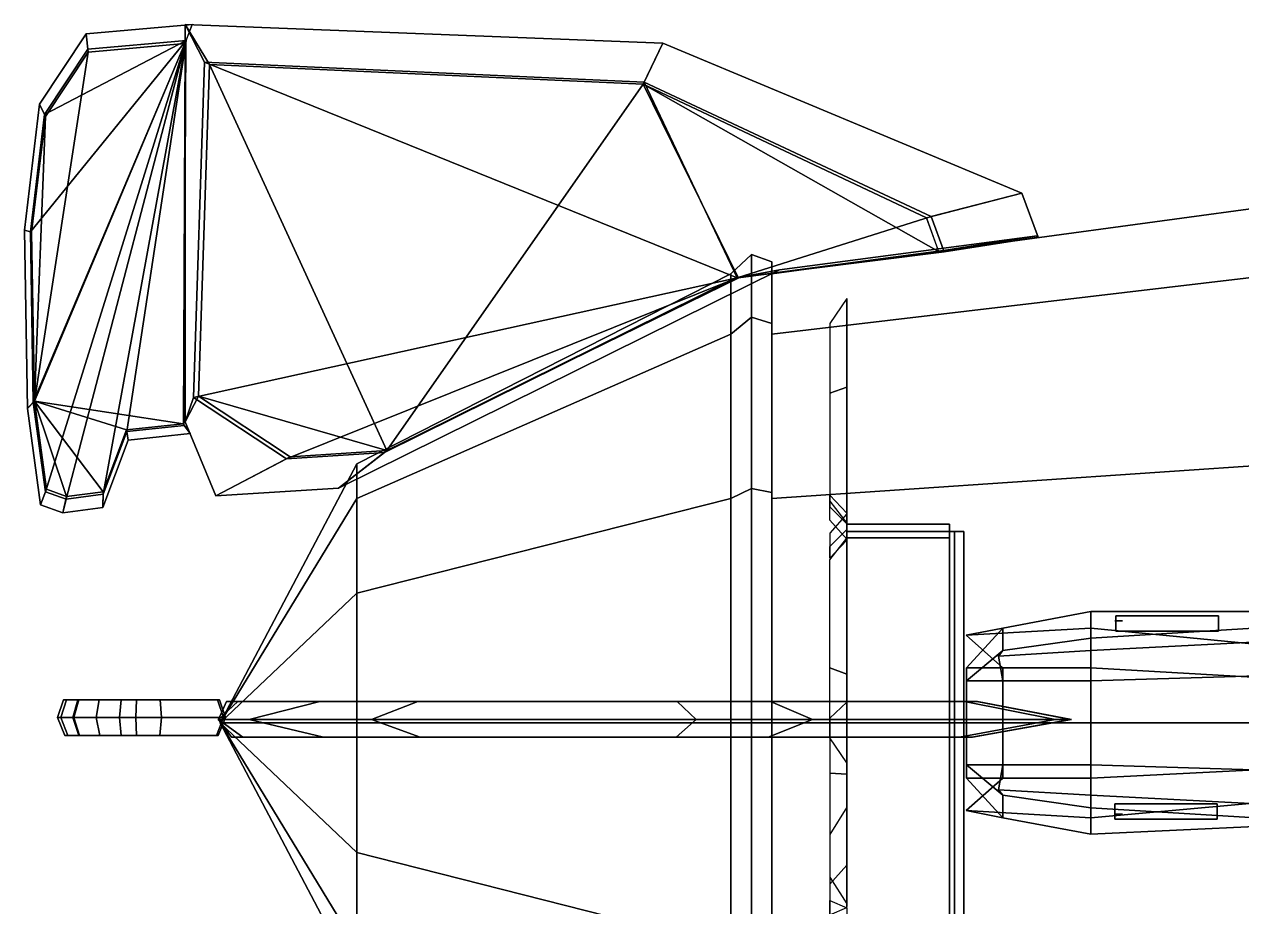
# Model space of a CAD drawing. Header units: metres. Extents: x -117 to 111, y -68 to 68.
# Drawn here: x -116.7 to 2.2, y -18.1 to 68.1 of the extents above; entities that cross this region are included whole.
import ezdxf

# ---------------------------------------------------------------- set-up
doc = ezdxf.new("R2010")
doc.units = ezdxf.units.M

msp = doc.modelspace()

# ---------------------------------------------------------------- linework, layer by layer
at = {"layer": 'Arc2', "color": 27}
for points in [[(-47.664501, 37.816193, 74.82251), (-45.664501, 39.466522, 73.511513), (-45.664501, 45.600914, 105.011513), (-47.664501, 43.695278, 105.011513)], [(-47.664501, 43.695278, 105.011513), (-45.664501, 45.600914, 105.011513), (-45.664501, 39.466522, 136.51149), (-47.664501, 37.816193, 135.2005)], [(-45.664501, 39.466522, 73.511513), (-43.664501, 38.837101, 74.680176), (-43.664501, 44.874126, 105.011513), (-45.664501, 45.600914, 105.011513)], [(-45.664501, 45.600914, 105.011513), (-43.664501, 44.874126, 105.011513), (-43.664501, 38.837101, 135.342834), (-45.664501, 39.466522, 136.51149)], [(-47.664501, 21.75423, 52.722626), (-45.664501, 22.707048, 50.451916), (-45.664501, 39.466522, 73.511513), (-47.664501, 37.816193, 74.82251)], [(-47.664501, 37.816193, 135.2005), (-45.664501, 39.466522, 136.51149), (-45.664501, 22.70705, 159.571121), (-47.664501, 21.754232, 157.300415)], [(-45.664501, 22.707048, 50.451916), (-43.664501, 22.343653, 52.476105), (-43.664501, 38.837101, 74.680176), (-45.664501, 39.466522, 73.511513)], [(-45.664501, 39.466522, 136.51149), (-43.664501, 38.837101, 135.342834), (-43.664501, 22.343655, 157.546936), (-45.664501, 22.70705, 159.571121)], [(-47.664501, 21.754232, 157.300415), (-45.664501, 22.70705, 159.571121), (-45.664501, -0.186817, 168.011505), (-47.664501, -0.186817, 165.389511)], [(-47.664501, -0.186817, 44.633511), (-45.664501, -0.186817, 42.01152), (-45.664501, 22.707048, 50.451916), (-47.664501, 21.75423, 52.722626)], [(-45.664501, 22.70705, 159.571121), (-43.664501, 22.343655, 157.546936), (-43.664501, -0.186817, 165.674179), (-45.664501, -0.186817, 168.011505)], [(-45.664501, -0.186817, 42.01152), (-43.664501, -0.186817, 44.34885), (-43.664501, 22.343653, 52.476105), (-45.664501, 22.707048, 50.451916)], [(-47.664501, -0.186817, 165.389511), (-45.664501, -0.186817, 168.011505), (-45.664501, -23.080681, 159.571091), (-47.664501, -22.127863, 157.300385)], [(-47.664501, -22.127863, 52.722626), (-45.664501, -23.080681, 50.451916), (-45.664501, -0.186817, 42.01152), (-47.664501, -0.186817, 44.633511)], [(-45.664501, -0.186817, 168.011505), (-43.664501, -0.186817, 165.674179), (-43.664501, -22.717285, 157.546906), (-45.664501, -23.080681, 159.571091)], [(-45.664501, -23.080681, 50.451916), (-43.664501, -22.717285, 52.476105), (-43.664501, -0.186817, 44.34885), (-45.664501, -0.186817, 42.01152)]]:
    msp.add_3dface(points, dxfattribs=at)
at = {"layer": 'Ballon', "color": 26}
for points in [[(6.23781, 50.483871, 105.011513), (6.237804, 43.695286, 139.870758), (-43.664497, 37.816193, 135.2005), (-43.66449, 43.695278, 105.011513)], [(6.237816, 43.695286, 70.152252), (6.23781, 50.483871, 105.011513), (-43.66449, 43.695278, 105.011513), (-43.664486, 37.816193, 74.82251)], [(6.237804, 43.695286, 139.870758), (6.2378, 25.148529, 165.389526), (-43.664501, 21.754232, 157.300415), (-43.664497, 37.816193, 135.2005)], [(6.23782, 25.148527, 44.633495), (6.237816, 43.695286, 70.152252), (-43.664486, 37.816193, 74.82251), (-43.664482, 21.75423, 52.722626)], [(6.2378, 25.148529, 165.389526), (6.237798, -0.186817, 174.730026), (-43.664501, -0.186817, 165.389511), (-43.664501, 21.754232, 157.300415)], [(6.237822, -0.186817, 35.292988), (6.23782, 25.148527, 44.633495), (-43.664482, 21.75423, 52.722626), (-43.664482, -0.186817, 44.633511)], [(6.237798, -0.186817, 174.730026), (6.2378, -25.522156, 165.389511), (-43.664501, -22.127863, 157.300385), (-43.664501, -0.186817, 165.389511)], [(6.23782, -25.52216, 44.633499), (6.237822, -0.186817, 35.292988), (-43.664482, -0.186817, 44.633511), (-43.664482, -22.127863, 52.722626)]]:
    msp.add_3dface(points, dxfattribs=at)
at = {"layer": 'Cabine', "color": 25}
for points in [[(-21.080616, 9.087279, 15.640505), (-24.676889, 8.375692, 3.365033), (-12.493933, 9.087279, 9.636837), (-12.493933, 10.693601, 15.640505)], [(-12.493933, 8.100269, 20.649307), (-21.080616, 6.876813, 20.649307), (-21.080616, 9.087279, 15.640505), (-12.493933, 10.693601, 15.640505)], [(29.337742, 10.693601, 15.640505), (29.931812, 10.693601, 21.553335), (-12.493933, 8.100269, 20.649307), (-12.493933, 10.693601, 15.640505)], [(29.931812, 10.693601, 21.553335), (29.931812, 9.08728, 27.557005), (-12.493933, 6.876813, 24.624651), (-12.493933, 8.100269, 20.649307)], [(-12.493933, 10.693601, 15.640505), (-12.493933, 9.087279, 9.636837), (29.337742, 5.009903, 9.636837), (29.337742, 10.693601, 15.640505)], [(-21.08062, 5.209374, 8.343861), (-24.676889, 8.375692, 3.365033), (-21.080616, 9.087279, 15.640505), (-24.637428, 5.209374, 15.640505)], [(-12.493933, 9.087279, 9.636837), (-24.676889, 8.375692, 3.365033), (-21.08062, 5.209374, 8.343861), (-12.493933, 5.209373, 7.149974)], [(-24.637428, 5.209374, 15.640505), (-21.080616, 9.087279, 15.640505), (-21.080616, 6.876813, 20.649307), (-24.637428, 3.923201, 20.649307)], [(-12.493933, 3.923201, 26.27133), (-12.493933, 6.876813, 24.624651), (29.931812, 9.08728, 27.557005), (29.931812, 5.209375, 30.043867)], [(29.337742, 2.771372, 7.149975), (29.337742, 5.009903, 9.636837), (-12.493933, 9.087279, 9.636837), (-12.493933, 5.209373, 7.149974)], [(-12.493933, 6.876813, 24.624651), (-21.531815, 6.334832, 27.669279), (-21.080616, 6.876813, 20.649307), (-12.493933, 8.100269, 20.649307)], [(-21.080616, 6.876813, 20.649307), (-21.531815, 6.334832, 27.669279), (-21.08062, 3.923201, 24.624651), (-24.637428, 3.923201, 20.649307)], [(-21.08062, 3.923201, 24.624651), (-21.531815, 6.334832, 27.669279), (-12.493933, 6.876813, 24.624651), (-12.493933, 3.923201, 26.27133)], [(-24.637428, 5.209374, 15.640505), (-24.637428, 3.923201, 20.649307), (-24.637428, -4.296833, 20.649309), (-24.637428, -5.583007, 15.640506)], [(-24.637428, -5.583007, 15.640506), (-21.08062, -5.583008, 8.343861), (-21.08062, 5.209374, 8.343861), (-24.637428, 5.209374, 15.640505)], [(-12.493933, 5.209373, 7.149974), (-21.08062, 5.209374, 8.343861), (-21.08062, -5.583008, 8.343861), (-12.493933, -5.583007, 7.149975)], [(29.931812, -5.583006, 30.043867), (-12.493933, -4.296833, 26.27133), (-12.493933, 3.923201, 26.27133), (29.931812, 5.209375, 30.043867)], [(29.337742, 2.771372, 7.149975), (-12.493933, 5.209373, 7.149974), (-12.493933, -5.583007, 7.149975), (29.337742, -3.458558, 7.149975)], [(-24.637428, 3.923201, 20.649307), (-21.08062, 3.923201, 24.624651), (-21.08062, -4.296833, 24.624651), (-24.637428, -4.296833, 20.649309)], [(-12.493933, -4.296833, 26.27133), (-21.08062, -4.296833, 24.624651), (-21.08062, 3.923201, 24.624651), (-12.493933, 3.923201, 26.27133)], [(-12.493933, -5.583007, 7.149975), (-12.493933, -9.460913, 9.636837), (29.337742, -5.69709, 9.636837), (29.337742, -3.458558, 7.149975)], [(-21.08062, -4.296833, 24.624651), (-21.531815, -6.708464, 27.669279), (-21.08062, -7.250446, 20.649309), (-24.637428, -4.296833, 20.649309)], [(-24.637428, -4.296833, 20.649309), (-21.08062, -7.250446, 20.649309), (-21.08062, -9.460913, 15.640506), (-24.637428, -5.583007, 15.640506)], [(-12.493933, -7.250446, 24.624651), (-21.531815, -6.708464, 27.669279), (-21.08062, -4.296833, 24.624651), (-12.493933, -4.296833, 26.27133)], [(29.931812, -5.583006, 30.043867), (29.931812, -9.460912, 27.557007), (-12.493933, -7.250446, 24.624651), (-12.493933, -4.296833, 26.27133)], [(-21.08062, -9.460913, 15.640506), (-24.676889, -8.749327, 3.365035), (-21.08062, -5.583008, 8.343861), (-24.637428, -5.583007, 15.640506)], [(-21.08062, -5.583008, 8.343861), (-24.676889, -8.749327, 3.365035), (-12.493933, -9.460913, 9.636837), (-12.493933, -5.583007, 7.149975)], [(29.337742, -9.10016, 15.640506), (29.337742, -5.69709, 9.636837), (-12.493933, -9.460913, 9.636837), (-12.493933, -11.067233, 15.640506)], [(-21.08062, -7.250446, 20.649309), (-21.531815, -6.708464, 27.669279), (-12.493933, -7.250446, 24.624651), (-12.493933, -8.473904, 20.649309)], [(-12.493933, -11.067233, 15.640506), (-21.08062, -9.460913, 15.640506), (-21.08062, -7.250446, 20.649309), (-12.493933, -8.473904, 20.649309)], [(-12.493933, -8.473904, 20.649309), (-12.493933, -7.250446, 24.624651), (29.931812, -9.460912, 27.557007), (29.931812, -11.067233, 21.553337)], [(-12.493933, -9.460913, 9.636837), (-24.676889, -8.749327, 3.365035), (-21.08062, -9.460913, 15.640506), (-12.493933, -11.067233, 15.640506)], [(-12.493933, -11.067233, 15.640506), (-12.493933, -8.473904, 20.649309), (29.931812, -11.067233, 21.553337), (29.337742, -9.10016, 15.640506)]]:
    msp.add_3dface(points, dxfattribs=at)
at = {"layer": 'Canon3', "color": 30}
for points in [[(-10.162257, -9.600163, 18.640505), (-0.162258, -9.600165, 18.640505), (-0.162257, -8.100163, 17.774479), (-10.162257, -8.100161, 17.774479)], [(-10.162257, -8.100161, 17.774479), (-0.162257, -8.100163, 17.774479), (-0.162257, -8.100163, 19.506533), (-10.162257, -8.100161, 19.506533)], [(-10.162257, -8.100161, 19.506533), (-0.162257, -8.100163, 19.506533), (-0.162258, -9.600165, 18.640505), (-10.162257, -9.600163, 18.640505)], [(-0.162257, -8.100163, 19.506533), (-0.162257, -8.100163, 17.774479), (-0.162258, -9.600165, 18.640505)]]:
    msp.add_3dface(points, dxfattribs=at)
at = {"layer": 'Canon6', "color": 33}
for points in [[(-10.042256, 8.77984, 17.774479), (-0.042257, 8.77984, 17.774479), (-0.042257, 10.279841, 18.640505), (-10.042256, 10.279841, 18.640505)], [(-10.042256, 10.279841, 18.640505), (-0.042257, 10.279841, 18.640505), (-0.042257, 8.77984, 19.506533), (-10.042256, 8.77984, 19.506533)], [(-0.042257, 10.279841, 18.640505), (-0.042257, 8.77984, 17.774479), (-0.042257, 8.77984, 19.506533)], [(-10.042256, 8.77984, 19.506533), (-0.042257, 8.77984, 19.506533), (-0.042257, 8.77984, 17.774479), (-10.042256, 8.77984, 17.774479)]]:
    msp.add_3dface(points, dxfattribs=at)
at = {"layer": 'CharnCan3', "color": 16}
msp.add_3dface([(-10.162257, -9.10016, 18.406532), (-9.894743, -9.10016, 19.120981), (-9.409769, -9.10016, 18.532082)], dxfattribs=at)
at = {"layer": 'CharnCan6', "color": 13}
msp.add_3dface([(-10.162257, 9.77984, 18.406532), (-9.894743, 9.77984, 19.120981), (-9.409769, 9.77984, 18.532082)], dxfattribs=at)
at = {"layer": 'CharnD', "color": 23}
msp.add_3dface([(-100.995796, 50.007748, 104.778091), (-101.020256, 50.008984, 104.778091), (-101.006752, 50.026257, 104.778091)], dxfattribs=at)
at = {"layer": 'CharnH', "color": 22}
msp.add_3dface([(-97.745888, 0.162637, 168.665802), (-97.77034, 0.162637, 168.667358), (-97.756836, 0.162637, 168.689316)], dxfattribs=at)
at = {"layer": 'FinBallon', "color": 17}
for points in [[(-47.664501, 43.695278, 105.011513), (-47.664501, 37.816193, 135.2005), (-84.195511, 21.754229, 122.441132), (-84.195511, 25.14852, 105.011513)], [(-47.664501, 37.816193, 74.82251), (-47.664501, 43.695278, 105.011513), (-84.195511, 25.14852, 105.011513), (-84.195511, 21.754227, 87.581871)], [(-47.664501, 37.816193, 135.2005), (-47.664501, 21.754232, 157.300415), (-84.195511, 12.480851, 135.2005), (-84.195511, 21.754229, 122.441132)], [(-47.664501, 21.75423, 52.722626), (-47.664501, 37.816193, 74.82251), (-84.195511, 21.754227, 87.581871), (-84.195511, 12.480849, 74.82251)], [(-84.195511, 25.14852, 105.011513), (-84.195511, 21.754229, 122.441132), (-97.566788, -0.186817, 105.011497)], [(-84.195511, 21.754227, 87.581871), (-84.195511, 25.14852, 105.011513), (-97.566788, -0.186817, 105.011497)], [(-84.195511, 21.754229, 122.441132), (-84.195511, 12.480851, 135.2005), (-97.566788, -0.186817, 105.011497)], [(-84.195511, 12.480849, 74.82251), (-84.195511, 21.754227, 87.581871), (-97.566788, -0.186817, 105.011497)], [(-47.664501, 21.754232, 157.300415), (-47.664501, -0.186817, 165.389511), (-84.195511, -0.186817, 139.870743), (-84.195511, 12.480851, 135.2005)], [(-47.664501, -0.186817, 44.633511), (-47.664501, 21.75423, 52.722626), (-84.195511, 12.480849, 74.82251), (-84.195511, -0.186818, 70.15226)], [(-84.195511, 12.480851, 135.2005), (-84.195511, -0.186817, 139.870743), (-97.566788, -0.186817, 105.011497)], [(-84.195511, -0.186818, 70.15226), (-84.195511, 12.480849, 74.82251), (-97.566788, -0.186817, 105.011497)], [(-84.195511, -12.854486, 74.82251), (-84.195511, -0.186818, 70.15226), (-97.566788, -0.186817, 105.011497)], [(-84.195511, -22.127861, 87.581879), (-84.195511, -12.854486, 74.82251), (-97.566788, -0.186817, 105.011497)], [(-84.195511, -25.52215, 105.011513), (-84.195511, -22.127861, 87.581879), (-97.566788, -0.186817, 105.011497)], [(-84.195511, -22.127857, 122.441132), (-84.195511, -25.52215, 105.011513), (-97.566788, -0.186817, 105.011497)], [(-84.195511, -12.85448, 135.2005), (-84.195511, -22.127857, 122.441132), (-97.566788, -0.186817, 105.011497)], [(-84.195511, -0.186817, 139.870743), (-84.195511, -12.85448, 135.2005), (-97.566788, -0.186817, 105.011497)], [(-47.664501, -22.127863, 52.722626), (-47.664501, -0.186817, 44.633511), (-84.195511, -0.186818, 70.15226), (-84.195511, -12.854486, 74.82251)], [(-47.664501, -0.186817, 165.389511), (-47.664501, -22.127863, 157.300385), (-84.195511, -12.85448, 135.2005), (-84.195511, -0.186817, 139.870743)], [(-47.664501, -22.127863, 157.300385), (-47.664501, -38.189823, 135.2005), (-84.195511, -22.127857, 122.441132), (-84.195511, -12.85448, 135.2005)], [(-47.664501, -38.189823, 74.82251), (-47.664501, -22.127863, 52.722626), (-84.195511, -12.854486, 74.82251), (-84.195511, -22.127861, 87.581879)]]:
    msp.add_3dface(points, dxfattribs=at)
at = {"layer": 'GouvB', "color": 6}
for points in [[(-52.896252, 1.909902, 35.58297), (-95.828354, 1.909902, 35.160625), (-97.734703, 0.162637, 31.116209), (-51.05872, 0.162637, 31.320221)], [(-95.828354, 1.909902, 35.160625), (-96.926445, 1.909902, 61.687588), (-97.709518, 0.162637, 65.01693), (-97.734703, 0.162637, 31.116209)], [(-96.926445, 1.909902, 61.687588), (-87.822861, 1.909902, 70.047295), (-94.716919, 0.162637, 75.117104), (-97.709518, 0.162637, 65.01693)], [(-78.258781, 1.909902, 69.197151), (-87.822861, 1.909902, 70.047295), (-96.926445, 1.909902, 61.687588)], [(-78.258781, 1.909902, 69.197151), (-96.926445, 1.909902, 61.687588), (-95.828354, 1.909902, 35.160625)], [(-78.258781, 1.909902, 69.197151), (-95.828354, 1.909902, 35.160625), (-52.896252, 1.909902, 35.58297)], [(-87.822861, 1.909902, 70.047295), (-78.258781, 1.909902, 69.197151), (-82.761833, 0.162637, 74.054428), (-94.716919, 0.162637, 75.117104)], [(-78.258781, 1.909902, 69.197151), (-43.792664, 1.909902, 45.393219), (-39.679256, 0.162637, 44.299549), (-82.761833, 0.162637, 74.054428)], [(-52.896252, 1.909902, 35.58297), (-43.792664, 1.909902, 45.393219), (-78.258781, 1.909902, 69.197151)], [(-24.841614, 1.909902, 37.068928), (-52.896252, 1.909902, 35.58297), (-51.05872, 0.162637, 31.320221), (-15.990479, 0.162637, 33.894203)], [(-52.896252, 1.909902, 35.58297), (-24.841614, 1.909902, 37.068928), (-23.566401, 1.909902, 41.850952)], [(-52.896252, 1.909902, 35.58297), (-23.566401, 1.909902, 41.850952), (-43.792664, 1.909902, 45.393219)], [(-43.792664, 1.909902, 45.393219), (-23.637249, 1.909902, 41.70927), (-14.485025, 0.162637, 39.694633), (-39.679256, 0.162637, 44.299549)], [(-23.566401, 1.909902, 41.850952), (-24.841614, 1.909902, 37.068928), (-15.990479, 0.162637, 33.894203), (-14.396465, 0.162637, 39.871735)], [(-51.05872, 0.162637, 31.320221), (-97.734703, 0.162637, 31.116209), (-95.348991, -1.584629, 35.413429), (-52.995274, -1.584629, 35.812695)], [(-97.734703, 0.162637, 31.116209), (-97.709518, 0.162637, 65.01693), (-96.432297, -1.584629, 61.526997), (-95.348991, -1.584629, 35.413429)], [(-97.709518, 0.162637, 65.01693), (-94.716919, 0.162637, 75.117104), (-87.451355, -1.584629, 69.774094), (-96.432297, -1.584629, 61.526997)], [(-94.716919, 0.162637, 75.117104), (-82.761833, 0.162637, 74.054428), (-78.016113, -1.584629, 68.935402), (-87.451355, -1.584629, 69.774094)], [(-82.761833, 0.162637, 74.054428), (-39.679256, 0.162637, 44.299549), (-44.014328, -1.584629, 45.452145), (-78.016113, -1.584629, 68.935402)], [(-15.990479, 0.162637, 33.894203), (-51.05872, 0.162637, 31.320221), (-52.995274, -1.584629, 35.812695), (-25.318588, -1.584629, 37.239998)], [(-39.679256, 0.162637, 44.299549), (-14.485025, 0.162637, 39.694633), (-24.130447, -1.584629, 41.817841), (-44.014328, -1.584629, 45.452145)], [(-14.396465, 0.162637, 39.871735), (-15.990479, 0.162637, 33.894203), (-25.318588, -1.584629, 37.239998), (-24.060555, -1.584629, 41.957615)], [(-43.664501, -1.584629, 45.459648), (-95.348991, -1.584629, 35.413429), (-96.432297, -1.584629, 61.526997)], [(-43.664501, -1.584629, 45.459648), (-96.432297, -1.584629, 61.526997), (-87.451355, -1.584629, 69.774094)], [(-43.664501, -1.584629, 45.459648), (-52.995274, -1.584629, 35.812695), (-95.348991, -1.584629, 35.413429)], [(-43.664501, -1.584629, 45.459648), (-87.451355, -1.584629, 69.774094), (-78.016113, -1.584629, 68.935402)], [(-43.664501, -1.584629, 45.459648), (-25.318588, -1.584629, 37.239998), (-52.995274, -1.584629, 35.812695)], [(-43.664501, -1.584629, 45.459648), (-24.130447, -1.584629, 41.817841), (-25.318588, -1.584629, 37.239998)]]:
    msp.add_3dface(points, dxfattribs=at)
at = {"layer": 'GouvD', "color": 8}
for points in [[(-56.245182, 62.240135, 106.525368), (-98.598907, 64.158707, 106.525368), (-100.984612, 68.081345, 104.778099), (-54.308636, 66.240723, 104.778099)], [(-98.598907, 64.158707, 106.525368), (-99.682213, 31.745592, 106.525368), (-100.959427, 29.241642, 104.778091), (-100.984612, 68.081345, 104.778099)], [(-54.308636, 66.240723, 104.778099), (-100.984612, 68.081345, 104.778099), (-99.07827, 64.389465, 103.030838), (-56.146168, 62.444698, 103.030838)], [(-100.984612, 68.081345, 104.778099), (-100.959427, 29.241642, 104.778091), (-100.176369, 31.630373, 103.030838), (-99.07827, 64.389465, 103.030838)], [(-28.568501, 49.171001, 106.525368), (-56.245182, 62.240135, 106.525368), (-54.308636, 66.240723, 104.778099), (-19.240391, 51.571545, 104.778099)], [(-19.240391, 51.571545, 104.778099), (-54.308636, 66.240723, 104.778099), (-56.146168, 62.444698, 103.030838), (-28.091526, 49.293739, 103.030838)], [(-47.042576, 43.321236, 103.030838), (-99.07827, 64.389465, 103.030838), (-100.176369, 31.630373, 103.030838)], [(-47.042576, 43.321236, 103.030838), (-56.146168, 62.444698, 103.030838), (-99.07827, 64.389465, 103.030838)], [(-81.266029, 26.430223, 106.525368), (-99.682213, 31.745592, 106.525368), (-98.598907, 64.158707, 106.525368)], [(-81.266029, 26.430223, 106.525368), (-98.598907, 64.158707, 106.525368), (-56.245182, 62.240135, 106.525368)], [(-56.245182, 62.240135, 106.525368), (-46.914413, 43.273579, 106.525368), (-81.266029, 26.430223, 106.525368)], [(-56.245182, 62.240135, 106.525368), (-28.568501, 49.171001, 106.525368), (-27.38036, 45.886494, 106.525368)], [(-56.245182, 62.240135, 106.525368), (-27.38036, 45.886494, 106.525368), (-46.914413, 43.273579, 106.525368)], [(-47.042576, 43.321236, 103.030838), (-28.091526, 49.293739, 103.030838), (-56.146168, 62.444698, 103.030838)], [(-27.310467, 45.786213, 106.525368), (-28.568501, 49.171001, 106.525368), (-19.240391, 51.571545, 104.778099), (-17.646378, 47.282784, 104.778099)], [(-17.646378, 47.282784, 104.778099), (-19.240391, 51.571545, 104.778099), (-28.091526, 49.293739, 103.030838), (-26.816313, 45.862736, 103.030838)], [(-47.042576, 43.321236, 103.030838), (-26.816313, 45.862736, 103.030838), (-28.091526, 49.293739, 103.030838)], [(-47.264244, 43.278954, 106.525368), (-27.38036, 45.886494, 106.525368), (-17.734938, 47.409855, 104.778099), (-42.929165, 44.105919, 104.778091)], [(-42.929165, 44.105919, 104.778091), (-17.734938, 47.409855, 104.778099), (-26.887161, 45.964394, 103.030838), (-47.042576, 43.321236, 103.030838)], [(-81.266029, 26.430223, 106.525368), (-47.264244, 43.278954, 106.525368), (-42.929165, 44.105919, 104.778091), (-86.011749, 22.757427, 104.778091)], [(-86.011749, 22.757427, 104.778091), (-42.929165, 44.105919, 104.778091), (-47.042576, 43.321236, 103.030838), (-81.50869, 26.242424, 103.03083)], [(-47.042576, 43.321236, 103.030838), (-100.176369, 31.630373, 103.030838), (-91.072784, 25.632458, 103.03083)], [(-47.042576, 43.321236, 103.030838), (-91.072784, 25.632458, 103.03083), (-81.50869, 26.242424, 103.03083)], [(-99.682213, 31.745592, 106.525368), (-90.701263, 25.828476, 106.525368), (-97.966835, 21.994978, 104.778091), (-100.959427, 29.241642, 104.778091)], [(-100.959427, 29.241642, 104.778091), (-97.966835, 21.994978, 104.778091), (-91.072784, 25.632458, 103.03083), (-100.176369, 31.630373, 103.030838)], [(-81.266029, 26.430223, 106.525368), (-90.701263, 25.828476, 106.525368), (-99.682213, 31.745592, 106.525368)], [(-90.701263, 25.828476, 106.525368), (-81.266029, 26.430223, 106.525368), (-86.011749, 22.757427, 104.778091), (-97.966835, 21.994978, 104.778091)], [(-97.966835, 21.994978, 104.778091), (-86.011749, 22.757427, 104.778091), (-81.50869, 26.242424, 103.03083), (-91.072784, 25.632458, 103.03083)]]:
    msp.add_3dface(points, dxfattribs=at)
at = {"layer": 'GouvH', "color": 2}
for points in [[(-51.05872, 0.162637, 179.528931), (-97.734703, 0.162637, 179.732956), (-95.828354, 1.909902, 175.688538), (-52.896252, 1.909902, 175.26619)], [(-97.734703, 0.162637, 179.732956), (-97.709518, 0.162637, 145.83223), (-96.926445, 1.909902, 149.161575), (-95.828354, 1.909902, 175.688538)], [(-97.709518, 0.162637, 145.83223), (-94.716919, 0.162637, 135.732056), (-87.822861, 1.909902, 140.801865), (-96.926445, 1.909902, 149.161575)], [(-43.792664, 1.909902, 165.455948), (-95.828354, 1.909902, 175.688538), (-96.926445, 1.909902, 149.161575)], [(-43.792664, 1.909902, 165.455948), (-96.926445, 1.909902, 149.161575), (-87.822861, 1.909902, 140.801865)], [(-43.792664, 1.909902, 165.455948), (-52.896252, 1.909902, 175.26619), (-95.828354, 1.909902, 175.688538)], [(-94.716919, 0.162637, 135.732056), (-82.761833, 0.162637, 136.794739), (-78.258781, 1.909902, 141.652023), (-87.822861, 1.909902, 140.801865)], [(-43.792664, 1.909902, 165.455948), (-87.822861, 1.909902, 140.801865), (-78.258781, 1.909902, 141.652023)], [(-82.761833, 0.162637, 136.794739), (-39.679256, 0.162637, 166.549622), (-43.792664, 1.909902, 165.455948), (-78.258781, 1.909902, 141.652023)], [(-15.990479, 0.162637, 176.954956), (-51.05872, 0.162637, 179.528931), (-52.896252, 1.909902, 175.26619), (-24.841614, 1.909902, 173.780228)], [(-43.792664, 1.909902, 165.455948), (-24.841614, 1.909902, 173.780228), (-52.896252, 1.909902, 175.26619)], [(-39.679256, 0.162637, 166.549622), (-14.485025, 0.162637, 171.154526), (-23.637249, 1.909902, 169.139893), (-43.792664, 1.909902, 165.455948)], [(-43.792664, 1.909902, 165.455948), (-23.566401, 1.909902, 168.998215), (-24.841614, 1.909902, 173.780228)], [(-14.396465, 0.162637, 170.977417), (-15.990479, 0.162637, 176.954956), (-24.841614, 1.909902, 173.780228), (-23.566401, 1.909902, 168.998215)], [(-52.995274, -1.584629, 175.036469), (-95.348991, -1.584629, 175.43573), (-97.734703, 0.162637, 179.732956), (-51.05872, 0.162637, 179.528931)], [(-95.348991, -1.584629, 175.43573), (-96.432297, -1.584629, 149.322159), (-97.709518, 0.162637, 145.83223), (-97.734703, 0.162637, 179.732956)], [(-96.432297, -1.584629, 149.322159), (-87.451355, -1.584629, 141.075073), (-94.716919, 0.162637, 135.732056), (-97.709518, 0.162637, 145.83223)], [(-87.451355, -1.584629, 141.075073), (-78.016113, -1.584629, 141.913757), (-82.761833, 0.162637, 136.794739), (-94.716919, 0.162637, 135.732056)], [(-78.016113, -1.584629, 141.913757), (-44.014328, -1.584629, 165.397018), (-39.679256, 0.162637, 166.549622), (-82.761833, 0.162637, 136.794739)], [(-25.318588, -1.584629, 173.609161), (-52.995274, -1.584629, 175.036469), (-51.05872, 0.162637, 179.528931), (-15.990479, 0.162637, 176.954956)], [(-44.014328, -1.584629, 165.397018), (-24.130447, -1.584629, 169.031326), (-14.485025, 0.162637, 171.154526), (-39.679256, 0.162637, 166.549622)], [(-24.060555, -1.584629, 168.891556), (-25.318588, -1.584629, 173.609161), (-15.990479, 0.162637, 176.954956), (-14.396465, 0.162637, 170.977417)], [(-78.016113, -1.584629, 141.913757), (-87.451355, -1.584629, 141.075073), (-96.432297, -1.584629, 149.322159)], [(-78.016113, -1.584629, 141.913757), (-96.432297, -1.584629, 149.322159), (-95.348991, -1.584629, 175.43573)], [(-78.016113, -1.584629, 141.913757), (-95.348991, -1.584629, 175.43573), (-52.995274, -1.584629, 175.036469)], [(-52.995274, -1.584629, 175.036469), (-43.664501, -1.584629, 165.389511), (-78.016113, -1.584629, 141.913757)], [(-52.995274, -1.584629, 175.036469), (-25.318588, -1.584629, 173.609161), (-24.130447, -1.584629, 169.031326)], [(-52.995274, -1.584629, 175.036469), (-24.130447, -1.584629, 169.031326), (-43.664501, -1.584629, 165.389511)]]:
    msp.add_3dface(points, dxfattribs=at)
at = {"layer": 'HelD', "color": 9}
for points in [[(-36.343357, 41.296059, 2.367977), (-38.006432, 38.851913, 4.226711), (-38.006432, 32.026268, 6.672416), (-36.343357, 32.638271, 4.91151)], [(-36.343357, 19.186899, 3.639742), (-36.343357, 40.336941, 0.423922), (-36.343357, 41.296059, 2.367977)], [(-36.343357, 19.186899, 3.639742), (-36.343357, 41.296059, 2.367977), (-36.343357, 32.638271, 4.91151)], [(-36.343357, 19.186899, 3.639742), (-36.343357, 38.850357, -1.153836), (-36.343357, 40.336941, 0.423922)], [(-36.343357, 19.186899, 3.639742), (-36.343357, 35.719151, -3.087902), (-36.343357, 38.850357, -1.153836)], [(-36.343357, 19.186899, 3.639742), (-36.343357, 32.149132, -3.746284), (-36.343357, 35.719151, -3.087902)], [(-36.343357, 32.638271, 4.91151), (-38.006432, 32.026268, 6.672416), (-38.006432, 21.477531, 5.547392), (-36.343357, 19.333641, 3.884313)], [(-36.343357, 19.186899, 3.639742), (-36.343357, 24.835361, -1.514545), (-36.343357, 32.149132, -3.746284)], [(-36.343357, 18.960232, 4.325825), (-36.343357, 24.114519, 9.974289), (-36.343357, 26.346256, 17.288054)], [(-36.343357, 18.960232, 4.325825), (-36.343357, 26.346256, 17.288054), (-36.343357, 25.687878, 20.858074)], [(-36.343357, 18.960232, 4.325825), (-36.343357, 25.687878, 20.858074), (-36.343357, 23.753807, 23.989285)], [(-36.343357, 18.960232, 4.325825), (-36.343357, 23.753807, 23.989285), (-36.343357, 22.176054, 25.47587)], [(-36.343357, 17.767103, -18.940657), (-38.006432, 19.625841, -16.496513), (-38.006432, 22.071545, -9.670864), (-36.343357, 20.310637, -10.282864)], [(-36.343357, 20.310637, -10.282864), (-38.006432, 22.071545, -9.670864), (-38.006432, 20.946518, 0.877873), (-36.343357, 19.283442, 3.021764)], [(-36.343357, 18.960232, 4.325825), (-36.343357, 22.176054, 25.47587), (-36.343357, 20.231995, 26.434986)], [(-36.343357, 20.231995, 26.434986), (-38.006432, 18.37326, 23.990849), (-38.006432, 15.927557, 17.165192), (-36.343357, 17.688465, 17.777195)], [(-36.343357, 19.038868, 3.168506), (-36.343357, 17.767103, -18.940657), (-36.343357, 20.310637, -10.282864)], [(-36.343357, 18.960232, 4.325825), (-36.343357, 20.231995, 26.434986), (-36.343357, 17.688465, 17.777195)], [(-36.343357, 19.038868, 3.168506), (-36.343357, 13.884583, -2.479959), (-36.343357, 11.652846, -9.793725)], [(-36.343357, 19.038868, 3.168506), (-36.343357, 11.652846, -9.793725), (-36.343357, 12.311226, -13.363742)], [(-36.343357, 19.038868, 3.168506), (-36.343357, 12.311226, -13.363742), (-36.343357, 14.245293, -16.494949)], [(-36.343357, 19.038868, 3.168506), (-36.343357, 14.245293, -16.494949), (-36.343357, 15.82305, -17.981537)], [(-36.343357, 19.038868, 3.168506), (-36.343357, 15.82305, -17.981537), (-36.343357, 17.767103, -18.940657)], [(-36.343357, 17.688465, 17.777195), (-38.006432, 15.927557, 17.165192), (-38.006432, 17.052582, 6.616457), (-36.343357, 18.71566, 4.472567)], [(-36.343357, 4.578208, 2.289337), (-38.006432, 5.190212, 0.52843), (-38.006432, 15.738948, 1.653454), (-36.343357, 17.882839, 3.316533)], [(-36.343357, 18.029579, 3.561104), (-36.343357, 12.381115, 8.715389), (-36.343357, 5.06735, 10.947128)], [(-36.343357, 18.029579, 3.561104), (-36.343357, 5.06735, 10.947128), (-36.343357, 1.497333, 10.288748)], [(-36.343357, 18.029579, 3.561104), (-36.343357, 1.497333, 10.288748), (-36.343357, -1.633875, 8.354683)], [(-36.343357, 18.029579, 3.561104), (-36.343357, -1.633875, 8.354683), (-36.343357, -3.120462, 6.776924)], [(-36.343357, 18.029579, 3.561104), (-36.343357, -3.120462, 6.776924), (-36.343357, -4.079582, 4.83287)], [(-36.343357, 18.029579, 3.561104), (-36.343357, -4.079582, 4.83287), (-36.343357, 4.578208, 2.289337)], [(-36.343357, -4.079582, 4.83287), (-38.006432, -1.635441, 2.974134), (-38.006432, 5.190212, 0.52843), (-36.343357, 4.578208, 2.289337)]]:
    msp.add_3dface(points, dxfattribs=at)
at = {"layer": 'HelG', "color": 10}
for points in [[(-36.343357, 1.830317, -6.219386), (-38.006432, 0.283534, -3.566805), (-38.006432, -5.086617, 1.304796), (-36.343357, -5.19507, -0.556274)], [(-36.343357, -18.109201, 3.416384), (-36.343357, 0.200251, -7.648419), (-36.343357, 1.830317, -6.219386)], [(-36.343357, -18.109201, 3.416384), (-36.343357, 1.830317, -6.219386), (-36.343357, -5.19507, -0.556274)], [(-36.343357, -18.109201, 3.416384), (-36.343357, -1.776957, -8.537187), (-36.343357, 0.200251, -7.648419)], [(-36.343357, -18.109201, 3.416384), (-36.343357, -5.409953, -9.125768), (-36.343357, -1.776957, -8.537187)], [(-36.343357, -5.19507, -0.556274), (-38.006432, -5.086617, 1.304796), (-38.006432, -15.262908, 4.302236), (-36.343357, -17.880035, 3.586182)], [(-36.343357, -18.109201, 3.416384), (-36.343357, -8.960171, -8.367846), (-36.343357, -5.409953, -9.125768)], [(-36.343357, -18.056063, 4.136984), (-36.343357, -6.271834, 13.286014), (-36.343357, -5.513912, 16.836231)], [(-36.343357, -18.056063, 4.136984), (-36.343357, -5.513912, 16.836231), (-36.343357, -6.102494, 20.469229)], [(-36.343357, -18.056063, 4.136984), (-36.343357, -6.102494, 20.469229), (-36.343357, -6.99126, 22.446436)], [(-36.343357, -18.056063, 4.136984), (-36.343357, -11.132549, 7.383024), (-36.343357, -6.271834, 13.286014)], [(-36.343357, -18.056063, 4.136984), (-36.343357, -6.99126, 22.446436), (-36.343357, -8.420294, 24.076504)], [(-36.343357, -8.420294, 24.076504), (-38.006432, -11.072873, 22.52972), (-38.006432, -15.944475, 17.159567), (-36.343357, -14.083405, 17.051115)], [(-36.343357, -18.056063, 4.136984), (-36.343357, -8.420294, 24.076504), (-36.343357, -14.083405, 17.051115)], [(-36.343357, -18.109201, 3.416384), (-36.343357, -14.863159, -3.507131), (-36.343357, -8.960171, -8.367846)], [(-36.343357, -14.083405, 17.051115), (-38.006432, -15.944475, 17.159567), (-38.006432, -18.941914, 6.983278), (-36.343357, -18.225861, 4.36615)], [(-36.343357, -22.398954, -9.876463), (-38.006432, -20.537884, -9.984918), (-38.006432, -17.540445, 0.191374), (-36.343357, -18.256498, 2.808501)]]:
    msp.add_3dface(points, dxfattribs=at)
at = {"layer": 'InclinB', "color": 5}
for points in [[(-111.469093, 2.084629, 40.771896), (-112.850563, 2.084629, 53.320656), (-113.435844, 0.337363, 53.166775), (-111.94812, 0.337363, 39.652737)], [(-112.850563, 2.084629, 53.320656), (-112.561508, 2.084629, 62.348255), (-113.12455, 0.337363, 63.199947), (-113.435844, 0.337363, 53.166775)], [(-112.561508, 2.084629, 62.348255), (-111.373344, 2.084629, 74.54364), (-111.844994, 0.337363, 76.333458), (-113.12455, 0.337363, 63.199947)], [(-103.4179, 2.084629, 66.352211), (-112.561508, 2.084629, 62.348255), (-112.850563, 2.084629, 53.320656)], [(-103.4179, 2.084629, 66.352211), (-112.850563, 2.084629, 53.320656), (-111.469093, 2.084629, 40.771896)], [(-103.4179, 2.084629, 66.352211), (-111.373344, 2.084629, 74.54364), (-112.561508, 2.084629, 62.348255)], [(-107.241325, 2.084629, 33.775745), (-111.469093, 2.084629, 40.771896), (-111.94812, 0.337363, 39.652737), (-107.395126, 0.337363, 32.11842)], [(-111.373344, 2.084629, 74.54364), (-109.365845, 2.084629, 75.565033), (-109.683083, 0.337363, 77.433403), (-111.844994, 0.337363, 76.333458)], [(-103.4179, 2.084629, 66.352211), (-111.469093, 2.084629, 40.771896), (-107.241325, 2.084629, 33.775745)], [(-103.4179, 2.084629, 66.352211), (-109.365845, 2.084629, 75.565033), (-111.373344, 2.084629, 74.54364)], [(-109.365845, 2.084629, 75.565033), (-105.742813, 2.084629, 74.881844), (-105.781349, 0.337363, 76.697662), (-109.683083, 0.337363, 77.433403)], [(-103.4179, 2.084629, 66.352211), (-105.742813, 2.084629, 74.881844), (-109.365845, 2.084629, 75.565033)], [(-97.633095, 2.084629, 32.846371), (-107.241325, 2.084629, 33.775745), (-107.395126, 0.337363, 32.11842), (-97.047806, 0.337363, 31.11755)], [(-103.4179, 2.084629, 66.352211), (-107.241325, 2.084629, 33.775745), (-97.633095, 2.084629, 32.846371)], [(-105.742813, 2.084629, 74.881844), (-103.4179, 2.084629, 66.352211), (-103.277596, 0.337363, 67.511909), (-105.781349, 0.337363, 76.697662)], [(-103.4179, 2.084629, 66.352211), (-97.81398, 2.084629, 65.51947), (-97.242607, 0.337363, 66.615105), (-103.277596, 0.337363, 67.511909)], [(-103.4179, 2.084629, 66.352211), (-97.633095, 2.084629, 32.846371), (-97.81398, 2.084629, 65.51947)], [(-111.94812, 0.337363, 39.652737), (-113.435844, 0.337363, 53.166775), (-112.738464, -1.409902, 53.350109), (-111.37735, -1.409902, 40.986244)], [(-113.435844, 0.337363, 53.166775), (-113.12455, 0.337363, 63.199947), (-112.453674, -1.409902, 62.185146), (-112.738464, -1.409902, 53.350109)], [(-113.12455, 0.337363, 63.199947), (-111.844994, 0.337363, 76.333458), (-111.283005, -1.409902, 74.200874), (-112.453674, -1.409902, 62.185146)], [(-107.395126, 0.337363, 32.11842), (-111.94812, 0.337363, 39.652737), (-111.37735, -1.409902, 40.986244), (-107.211868, -1.409902, 34.093151)], [(-111.844994, 0.337363, 76.333458), (-109.683083, 0.337363, 77.433403), (-109.305107, -1.409902, 75.207214), (-111.283005, -1.409902, 74.200874)], [(-109.683083, 0.337363, 77.433403), (-105.781349, 0.337363, 76.697662), (-105.735435, -1.409902, 74.534096), (-109.305107, -1.409902, 75.207214)], [(-97.047806, 0.337363, 31.11755), (-107.395126, 0.337363, 32.11842), (-107.211868, -1.409902, 34.093151), (-97.745186, -1.409902, 33.177456)], [(-105.781349, 0.337363, 76.697662), (-103.277596, 0.337363, 67.511909), (-103.444771, -1.409902, 66.130112), (-105.735435, -1.409902, 74.534096)], [(-103.277596, 0.337363, 67.511909), (-97.242607, 0.337363, 66.615105), (-97.923409, -1.409902, 65.309631), (-103.444771, -1.409902, 66.130112)], [(-103.444771, -1.409902, 66.130112), (-111.37735, -1.409902, 40.986244), (-112.738464, -1.409902, 53.350109)], [(-103.444771, -1.409902, 66.130112), (-112.738464, -1.409902, 53.350109), (-112.453674, -1.409902, 62.185146)], [(-103.444771, -1.409902, 66.130112), (-112.453674, -1.409902, 62.185146), (-111.283005, -1.409902, 74.200874)], [(-103.444771, -1.409902, 66.130112), (-107.211868, -1.409902, 34.093151), (-111.37735, -1.409902, 40.986244)], [(-111.283005, -1.409902, 74.200874), (-109.305107, -1.409902, 75.207214), (-105.735435, -1.409902, 74.534096)], [(-111.283005, -1.409902, 74.200874), (-105.735435, -1.409902, 74.534096), (-103.444771, -1.409902, 66.130112)], [(-103.444771, -1.409902, 66.130112), (-97.745186, -1.409902, 33.177456), (-107.211868, -1.409902, 34.093151)], [(-103.444771, -1.409902, 66.130112), (-97.923409, -1.409902, 65.309631), (-97.745186, -1.409902, 33.177456)]]:
    msp.add_3dface(points, dxfattribs=at)
at = {"layer": 'InclinD', "color": 7}
for points in [[(-100.995102, 66.199768, 106.350639), (-110.461777, 65.363899, 106.350639), (-110.645035, 67.166496, 104.603378), (-100.297714, 68.080116, 104.603378)], [(-100.297714, 68.080116, 104.603378), (-110.645035, 67.166496, 104.603378), (-110.491234, 65.653633, 102.85611), (-100.883003, 66.501991, 102.85611)], [(-110.461777, 65.363899, 106.350639), (-114.627258, 59.071644, 106.350639), (-115.198021, 60.288898, 104.603378), (-110.645035, 67.166496, 104.603378)], [(-110.645035, 67.166496, 104.603378), (-115.198021, 60.288898, 104.603378), (-114.719002, 59.267296, 102.85611), (-110.491234, 65.653633, 102.85611)], [(-100.883003, 66.501991, 102.85611), (-114.719002, 59.267296, 102.85611), (-116.100464, 47.812336, 102.85611)], [(-100.883003, 66.501991, 102.85611), (-116.100464, 47.812336, 102.85611), (-115.811409, 31.156355, 102.85611)], [(-100.883003, 66.501991, 102.85611), (-115.811409, 31.156355, 102.85611), (-114.623253, 22.406424, 102.85611)], [(-115.703575, 31.273384, 106.350632), (-110.461777, 65.363899, 106.350639), (-100.995102, 66.199768, 106.350639)], [(-115.703575, 31.273384, 106.350632), (-100.995102, 66.199768, 106.350639), (-101.173317, 29.03163, 106.350632)], [(-100.883003, 66.501991, 102.85611), (-110.491234, 65.653633, 102.85611), (-114.719002, 59.267296, 102.85611)], [(-100.883003, 66.501991, 102.85611), (-114.623253, 22.406424, 102.85611), (-112.615746, 21.673599, 102.85611)], [(-100.883003, 66.501991, 102.85611), (-112.615746, 21.673599, 102.85611), (-108.992729, 22.16378, 102.85611)], [(-100.883003, 66.501991, 102.85611), (-108.992729, 22.16378, 102.85611), (-106.667816, 28.2836, 102.85611)], [(-100.883003, 66.501991, 102.85611), (-106.667816, 28.2836, 102.85611), (-101.063896, 28.881077, 102.85611)], [(-115.703575, 31.273384, 106.350632), (-114.627258, 59.071644, 106.350639), (-110.461777, 65.363899, 106.350639)], [(-114.627258, 59.071644, 106.350639), (-115.98838, 47.78545, 106.350639), (-116.685745, 47.952808, 104.603378), (-115.198021, 60.288898, 104.603378)], [(-115.198021, 60.288898, 104.603378), (-116.685745, 47.952808, 104.603378), (-116.100464, 47.812336, 102.85611), (-114.719002, 59.267296, 102.85611)], [(-115.703575, 31.273384, 106.350632), (-115.98838, 47.78545, 106.350639), (-114.627258, 59.071644, 106.350639)], [(-115.98838, 47.78545, 106.350639), (-115.703575, 31.273384, 106.350632), (-116.374458, 30.545286, 104.603378), (-116.685745, 47.952808, 104.603378)], [(-116.685745, 47.952808, 104.603378), (-116.374458, 30.545286, 104.603378), (-115.811409, 31.156355, 102.85611), (-116.100464, 47.812336, 102.85611)], [(-115.703575, 31.273384, 106.350632), (-114.532906, 22.652353, 106.350632), (-115.094894, 21.122272, 104.603378), (-116.374458, 30.545286, 104.603378)], [(-116.374458, 30.545286, 104.603378), (-115.094894, 21.122272, 104.603378), (-114.623253, 22.406424, 102.85611), (-115.811409, 31.156355, 102.85611)], [(-115.703575, 31.273384, 106.350632), (-101.173317, 29.03163, 106.350632), (-106.694679, 28.442951, 106.350632)], [(-115.703575, 31.273384, 106.350632), (-106.694679, 28.442951, 106.350632), (-108.985336, 22.413275, 106.350632)], [(-115.703575, 31.273384, 106.350632), (-108.985336, 22.413275, 106.350632), (-112.555008, 21.930328, 106.350632)], [(-115.703575, 31.273384, 106.350632), (-112.555008, 21.930328, 106.350632), (-114.532906, 22.652353, 106.350632)], [(-106.694679, 28.442951, 106.350632), (-101.173317, 29.03163, 106.350632), (-100.492516, 28.09498, 104.603378), (-106.527496, 27.451544, 104.603378)], [(-106.527496, 27.451544, 104.603378), (-100.492516, 28.09498, 104.603378), (-101.063896, 28.881077, 102.85611), (-106.667816, 28.2836, 102.85611)], [(-108.985336, 22.413275, 106.350632), (-106.694679, 28.442951, 106.350632), (-106.527496, 27.451544, 104.603378), (-109.031258, 20.860962, 104.603378)], [(-109.031258, 20.860962, 104.603378), (-106.527496, 27.451544, 104.603378), (-106.667816, 28.2836, 102.85611), (-108.992729, 22.16378, 102.85611)], [(-114.532906, 22.652353, 106.350632), (-112.555008, 21.930328, 106.350632), (-112.932991, 20.333082, 104.603378), (-115.094894, 21.122272, 104.603378)], [(-115.094894, 21.122272, 104.603378), (-112.932991, 20.333082, 104.603378), (-112.615746, 21.673599, 102.85611), (-114.623253, 22.406424, 102.85611)], [(-112.555008, 21.930328, 106.350632), (-108.985336, 22.413275, 106.350632), (-109.031258, 20.860962, 104.603378), (-112.932991, 20.333082, 104.603378)], [(-112.932991, 20.333082, 104.603378), (-109.031258, 20.860962, 104.603378), (-108.992729, 22.16378, 102.85611), (-112.615746, 21.673599, 102.85611)]]:
    msp.add_3dface(points, dxfattribs=at)
at = {"layer": 'InclinH', "color": 1}
for points in [[(-111.94812, 0.337363, 171.196411), (-113.435844, 0.337363, 166.054001), (-112.850563, 2.084629, 165.875473), (-111.469093, 2.084629, 170.077271)], [(-113.435844, 0.337363, 166.054001), (-113.12455, 0.337363, 147.6492), (-112.561508, 2.084629, 148.5009), (-112.850563, 2.084629, 165.875473)], [(-113.12455, 0.337363, 147.6492), (-111.844994, 0.337363, 134.515717), (-111.373344, 2.084629, 136.305527), (-112.561508, 2.084629, 148.5009)], [(-97.633095, 2.084629, 178.002777), (-111.469093, 2.084629, 170.077271), (-112.850563, 2.084629, 165.875473)], [(-97.633095, 2.084629, 178.002777), (-112.850563, 2.084629, 165.875473), (-112.561508, 2.084629, 148.5009)], [(-97.633095, 2.084629, 178.002777), (-112.561508, 2.084629, 148.5009), (-111.373344, 2.084629, 136.305527)], [(-107.395126, 0.337363, 178.730698), (-111.94812, 0.337363, 171.196411), (-111.469093, 2.084629, 170.077271), (-107.241325, 2.084629, 177.073395)], [(-111.844994, 0.337363, 134.515717), (-109.683083, 0.337363, 133.415756), (-109.365845, 2.084629, 135.284134), (-111.373344, 2.084629, 136.305527)], [(-97.633095, 2.084629, 178.002777), (-107.241325, 2.084629, 177.073395), (-111.469093, 2.084629, 170.077271)], [(-97.633095, 2.084629, 178.002777), (-111.373344, 2.084629, 136.305527), (-109.365845, 2.084629, 135.284134)], [(-109.683083, 0.337363, 133.415756), (-105.781349, 0.337363, 134.151505), (-105.742813, 2.084629, 135.967331), (-109.365845, 2.084629, 135.284134)], [(-97.633095, 2.084629, 178.002777), (-109.365845, 2.084629, 135.284134), (-105.742813, 2.084629, 135.967331)], [(-97.047806, 0.337363, 179.731613), (-107.395126, 0.337363, 178.730698), (-107.241325, 2.084629, 177.073395), (-97.633095, 2.084629, 178.002777)], [(-105.781349, 0.337363, 134.151505), (-103.277596, 0.337363, 143.33725), (-103.4179, 2.084629, 144.496948), (-105.742813, 2.084629, 135.967331)], [(-97.633095, 2.084629, 178.002777), (-105.742813, 2.084629, 135.967331), (-103.4179, 2.084629, 144.496948)], [(-103.277596, 0.337363, 143.33725), (-97.242607, 0.337363, 144.23407), (-97.81398, 2.084629, 145.329681), (-103.4179, 2.084629, 144.496948)], [(-97.633095, 2.084629, 178.002777), (-103.4179, 2.084629, 144.496948), (-97.81398, 2.084629, 145.329681)], [(-111.37735, -1.409902, 169.862946), (-112.738464, -1.409902, 165.841309), (-113.435844, 0.337363, 166.054001), (-111.94812, 0.337363, 171.196411)], [(-112.738464, -1.409902, 165.841309), (-112.453674, -1.409902, 148.664017), (-113.12455, 0.337363, 147.6492), (-113.435844, 0.337363, 166.054001)], [(-112.453674, -1.409902, 148.664017), (-111.283005, -1.409902, 136.648285), (-111.844994, 0.337363, 134.515717), (-113.12455, 0.337363, 147.6492)], [(-107.211868, -1.409902, 176.756012), (-111.37735, -1.409902, 169.862946), (-111.94812, 0.337363, 171.196411), (-107.395126, 0.337363, 178.730698)], [(-111.283005, -1.409902, 136.648285), (-109.305107, -1.409902, 135.641953), (-109.683083, 0.337363, 133.415756), (-111.844994, 0.337363, 134.515717)], [(-109.305107, -1.409902, 135.641953), (-105.735435, -1.409902, 136.315063), (-105.781349, 0.337363, 134.151505), (-109.683083, 0.337363, 133.415756)], [(-97.745186, -1.409902, 177.671707), (-107.211868, -1.409902, 176.756012), (-107.395126, 0.337363, 178.730698), (-97.047806, 0.337363, 179.731613)], [(-105.735435, -1.409902, 136.315063), (-103.444771, -1.409902, 144.71904), (-103.277596, 0.337363, 143.33725), (-105.781349, 0.337363, 134.151505)], [(-103.444771, -1.409902, 144.71904), (-97.923409, -1.409902, 145.53952), (-97.242607, 0.337363, 144.23407), (-103.277596, 0.337363, 143.33725)], [(-112.453674, -1.409902, 148.664017), (-112.738464, -1.409902, 165.841309), (-111.37735, -1.409902, 169.862946)], [(-112.453674, -1.409902, 148.664017), (-111.37735, -1.409902, 169.862946), (-107.211868, -1.409902, 176.756012)], [(-112.453674, -1.409902, 148.664017), (-107.211868, -1.409902, 176.756012), (-97.745186, -1.409902, 177.671707)], [(-112.453674, -1.409902, 148.664017), (-97.745186, -1.409902, 177.671707), (-97.923409, -1.409902, 145.53952)], [(-112.453674, -1.409902, 148.664017), (-97.923409, -1.409902, 145.53952), (-103.444771, -1.409902, 144.71904)], [(-112.453674, -1.409902, 148.664017), (-103.444771, -1.409902, 144.71904), (-105.735435, -1.409902, 136.315063)], [(-112.453674, -1.409902, 148.664017), (-105.735435, -1.409902, 136.315063), (-109.305107, -1.409902, 135.641953)], [(-112.453674, -1.409902, 148.664017), (-109.305107, -1.409902, 135.641953), (-111.283005, -1.409902, 136.648285)]]:
    msp.add_3dface(points, dxfattribs=at)
at = {"layer": 'MoyD', "color": 20}
for points in [[(-26.315971, 19.227531, 3.377349), (-36.343357, 19.227531, 3.377349), (-36.343357, 17.90521, 3.324111), (-26.315971, 17.90521, 3.324111)], [(-26.315971, 18.520267, 4.495894), (-36.343357, 18.520267, 4.495894), (-36.343357, 19.227531, 3.377349), (-26.315971, 19.227531, 3.377349)], [(-36.343357, 18.520267, 4.495894), (-36.343357, 17.90521, 3.324111), (-36.343357, 19.227531, 3.377349)], [(-26.315971, 17.90521, 3.324111), (-36.343357, 17.90521, 3.324111), (-36.343357, 18.520267, 4.495894), (-26.315971, 18.520267, 4.495894)]]:
    msp.add_3dface(points, dxfattribs=at)
at = {"layer": 'Tige', "color": 24}
for points in [[(-26.315971, 18.513483, 3.109501), (-26.315971, -19.10144, 3.109501), (-24.896181, -19.10144, 3.365893), (-24.896181, 18.513483, 3.365893)], [(-25.828117, 18.513483, 4.467271), (-25.828117, -19.10144, 4.467271), (-26.315971, -19.10144, 3.109501), (-26.315971, 18.513483, 3.109501)], [(-26.315971, 18.513483, 3.109501), (-24.896181, 18.513483, 3.365893), (-25.828117, 18.513483, 4.467271)], [(-24.896181, 18.513483, 3.365893), (-24.896181, -19.10144, 3.365893), (-25.828117, -19.10144, 4.467271), (-25.828117, 18.513483, 4.467271)]]:
    msp.add_3dface(points, dxfattribs=at)

doc.saveas('drawing.dxf')
